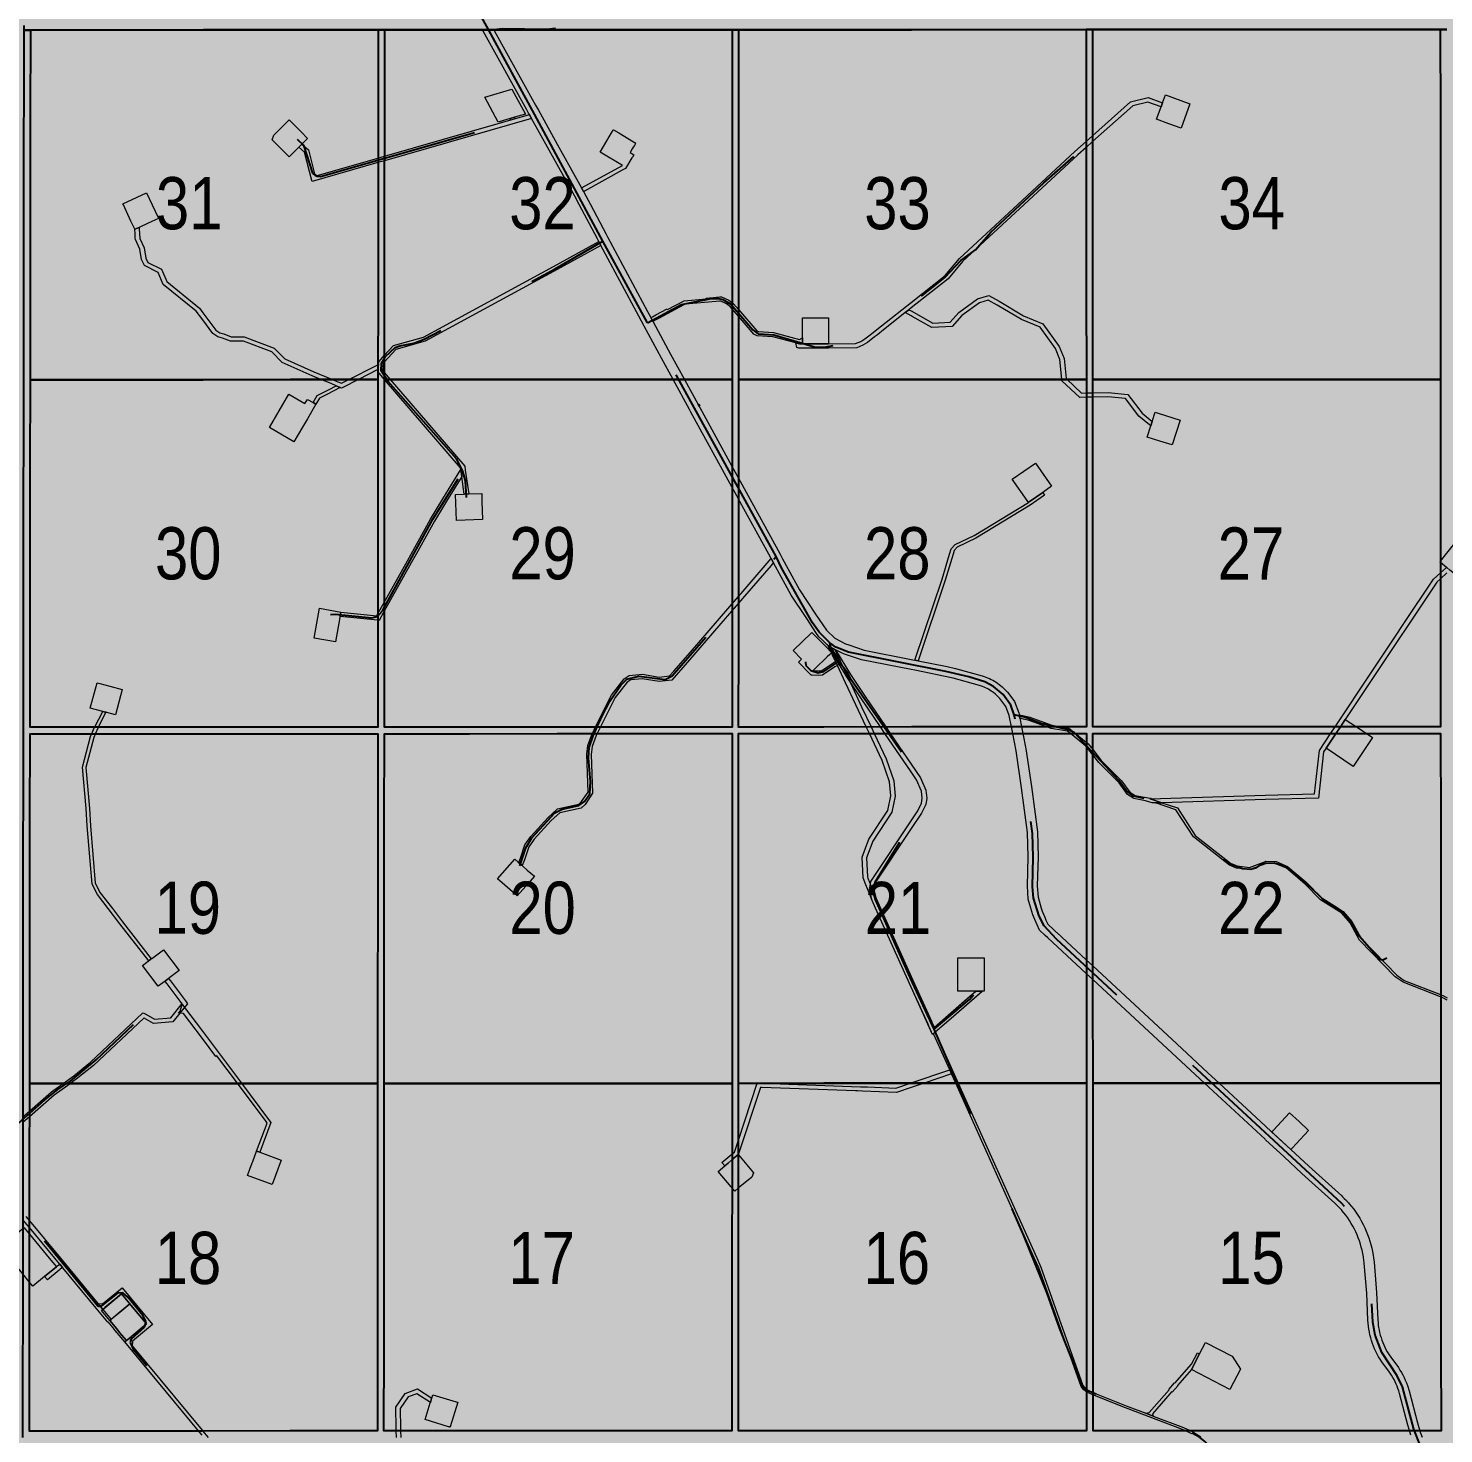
# Model space of a CAD drawing. Extents: x 351064 to 358960, y 6048061 to 6054858.
# Drawn here: x 352761.3 to 352978.3, y 6050541 to 6050756.5 of the extents above; entities that cross this region are included whole.
import ezdxf
from ezdxf.enums import TextEntityAlignment as Align

# ---------------------------------------------------------------- set-up
doc = ezdxf.new("R2010")
doc.units = 0
doc.header["$LTSCALE"] = 5
doc.linetypes.add('DASHED2', pattern=[9.525, 6.35, -3.175])
doc.layers.add('AS-ROUTEMAP', color=35, linetype='Continuous', lineweight=0)
doc.layers.add('RoadSeg', color=57, linetype='DASHED2')
doc.layers.add('Townships', color=57, linetype='Continuous')
doc.layers.add('ROUTE-MAP-BACKGROUND-H', color=7, linetype='Continuous', true_color=0xf0ebff)
doc.layers.add('Sections', color=7, linetype='Continuous', true_color=0xa75418)
doc.styles.add('120', font='ARIALN.TTF', dxfattribs={"height": 13})

msp = doc.modelspace()

# ---------------------------------------------------------------- hatches: boundary and pattern name
at = {"layer": 'ROUTE-MAP-BACKGROUND-H'}
h = msp.add_hatch(color=256, dxfattribs=at)
h.dxf.hatch_style = 1
h.paths.add_polyline_path([(352109.337, 6051083.716), (353736.796, 6051083.637), (353740.383, 6050432.833), (352105.91, 6050432.833)])

# ---------------------------------------------------------------- linework, layer by layer
at = {"layer": 'AS-ROUTEMAP', "flags": 128}
for points in [[(352973.217, 6050540.786), (352972.996, 6050541.511), (352972.751, 6050542.32), (352971.465, 6050547.224), (352971.362, 6050547.588), (352971.245, 6050547.947), (352971.115, 6050548.302), (352970.972, 6050548.651), (352970.815, 6050548.995), (352970.645, 6050549.333), (352970.462, 6050549.664), (352970.267, 6050549.987), (352969.841, 6050550.611), (352969.029, 6050551.708), (352968.766, 6050552.076), (352968.518, 6050552.453), (352968.284, 6050552.839), (352968.064, 6050553.234), (352967.859, 6050553.636), (352967.669, 6050554.046), (352967.495, 6050554.463), (352967.336, 6050554.886), (352967.192, 6050555.314), (352967.065, 6050555.748), (352966.954, 6050556.185), (352966.859, 6050556.627), (352966.78, 6050557.072), (352966.718, 6050557.519), (352966.644, 6050558.42), (352966.457, 6050562.577), (352966.058, 6050567.185), (352966.006, 6050567.68), (352965.964, 6050567.984), (352965.938, 6050568.172), (352965.852, 6050568.663), (352965.749, 6050569.149), (352965.628, 6050569.632), (352965.492, 6050570.111), (352965.338, 6050570.584), (352965.168, 6050571.052), (352964.982, 6050571.513), (352964.78, 6050571.968), (352964.562, 6050572.415), (352964.329, 6050572.855), (352964.08, 6050573.286), (352963.817, 6050573.708), (352963.539, 6050574.121), (352963.247, 6050574.523), (352962.94, 6050574.916), (352962.639, 6050575.275), (352962.621, 6050575.297), (352962.348, 6050575.601), (352962.288, 6050575.667), (352961.76, 6050576.195), (352961.585, 6050576.371), (352956.526, 6050580.946), (352953.813, 6050583.469), (352950.957, 6050586.095), (352950.872, 6050586.173), (352941.578, 6050594.792), (352924.456, 6050610.672), (352923.45, 6050611.605), (352917.546, 6050617.081), (352917.172, 6050617.428), (352916.3, 6050618.236), (352915.942, 6050619.056), (352915.742, 6050619.516), (352915.268, 6050620.602), (352914.979, 6050621.598), (352914.572, 6050622.998), (352914.429, 6050625.023), (352914.573, 6050629.472), (352914.463, 6050633.202), (352913.551, 6050640.051), (352912.707, 6050645.751), (352912.192, 6050648.406), (352911.996, 6050649.411), (352911.66, 6050651.142), (352911.117, 6050652.527), (352910.519, 6050653.349), (352910.366, 6050653.547), (352910.205, 6050653.739), (352910.037, 6050653.924), (352909.863, 6050654.103), (352909.682, 6050654.276), (352909.495, 6050654.442), (352909.302, 6050654.601), (352909.103, 6050654.753), (352908.898, 6050654.897), (352908.689, 6050655.033), (352908.474, 6050655.162), (352908.255, 6050655.283), (352908.032, 6050655.395), (352907.804, 6050655.499), (352907.573, 6050655.595), (352907.101, 6050655.76), (352903.08, 6050656.889), (352897.194, 6050658.077), (352896.624, 6050658.19), (352889.009, 6050659.695), (352886.419, 6050660.567), (352885.948, 6050660.725), (352885.84, 6050660.783), (352884.032, 6050661.739), (352883.702, 6050662.05), (352883.093, 6050662.62), (352882.466, 6050663.207), (352882.022, 6050663.872), (352880.708, 6050665.84), (352880.502, 6050666.149), (352878.201, 6050669.597), (352875.813, 6050673.995), (352875.573, 6050674.436), (352875.551, 6050674.477), (352875.503, 6050674.563), (352875.163, 6050675.189), (352874.789, 6050675.871), (352870.975, 6050682.832), (352870.354, 6050683.965), (352870.144, 6050684.349), (352869.138, 6050686.183), (352862.861, 6050697.638), (352862.621, 6050698.077), (352860.109, 6050702.674), (352858.335, 6050705.923), (352855.673, 6050710.845), (352854.851, 6050712.361), (352849.066, 6050723.199), (352848.752, 6050723.787), (352848.517, 6050724.228), (352845.718, 6050729.478), (352845.042, 6050730.745), (352842.342, 6050735.609), (352838.428, 6050742.66), (352838.219, 6050743.036), (352838.096, 6050743.258), (352837.965, 6050743.493), (352837.682, 6050744.004), (352831.025, 6050756.046), (352830.9, 6050756.281), (352830.937, 6050756.281), (352831.06, 6050756.281), (352831.091, 6050756.281), (352832.636, 6050756.282), (352832.766, 6050756.047), (352839.033, 6050744.722), (352839.185, 6050744.447), (352839.467, 6050743.938), (352839.719, 6050743.485), (352842.344, 6050738.752), (352846.069, 6050732.034), (352846.389, 6050731.457), (352847.444, 6050729.479), (352849.855, 6050724.956), (352850.089, 6050724.516), (352856.191, 6050713.085), (352856.7, 6050712.147), (352857.019, 6050711.562), (352857.045, 6050711.511), (352859.739, 6050706.529), (352861.845, 6050702.675), (352863.96, 6050698.807), (352864.086, 6050698.573), (352864.201, 6050698.368), (352869.139, 6050689.352), (352870.144, 6050687.518), (352876.226, 6050676.419), (352876.523, 6050675.872), (352876.911, 6050675.164), (352877.15, 6050674.725), (352879.505, 6050670.388), (352881.975, 6050666.687), (352883.636, 6050664.2), (352884.926, 6050662.993), (352886.552, 6050662.13), (352886.573, 6050662.123), (352887.048, 6050661.963), (352889.402, 6050661.17), (352896.624, 6050659.743), (352897.686, 6050659.533), (352902.122, 6050658.642), (352903.435, 6050658.372), (352907.513, 6050657.227), (352907.791, 6050657.137), (352908.067, 6050657.037), (352908.338, 6050656.928), (352908.606, 6050656.809), (352908.869, 6050656.68), (352909.127, 6050656.542), (352909.381, 6050656.396), (352909.629, 6050656.24), (352909.871, 6050656.076), (352910.108, 6050655.903), (352910.338, 6050655.722), (352910.561, 6050655.533), (352910.778, 6050655.337), (352910.988, 6050655.132), (352911.191, 6050654.921), (352911.386, 6050654.702), (352911.752, 6050654.246), (352912.463, 6050653.268), (352913.129, 6050651.568), (352913.169, 6050651.365), (352913.191, 6050651.248), (352913.243, 6050650.985), (352913.296, 6050650.713), (352913.548, 6050649.412), (352913.743, 6050648.407), (352914.209, 6050646.009), (352915.06, 6050640.264), (352915.984, 6050633.326), (352916.098, 6050629.47), (352915.956, 6050625.027), (352916.08, 6050623.268), (352916.565, 6050621.598), (352916.703, 6050621.122), (352917.084, 6050620.248), (352917.285, 6050619.788), (352917.569, 6050619.136), (352918.492, 6050618.28), (352918.865, 6050617.935), (352918.937, 6050617.867), (352923.45, 6050613.682), (352924.456, 6050612.75), (352937.322, 6050600.817), (352942.111, 6050596.375), (352943.818, 6050594.792), (352950.956, 6050588.172), (352951.855, 6050587.338), (352954.846, 6050584.589), (352957.564, 6050582.061), (352962.624, 6050577.485), (352962.754, 6050577.359), (352963.02, 6050577.102), (352963.343, 6050576.767), (352963.403, 6050576.706), (352963.638, 6050576.444), (352963.771, 6050576.296), (352964.125, 6050575.874), (352964.464, 6050575.44), (352964.787, 6050574.994), (352965.095, 6050574.537), (352965.387, 6050574.07), (352965.662, 6050573.593), (352965.92, 6050573.106), (352966.161, 6050572.611), (352966.385, 6050572.108), (352966.591, 6050571.597), (352966.779, 6050571.079), (352966.949, 6050570.555), (352967.1, 6050570.026), (352967.233, 6050569.491), (352967.347, 6050568.952), (352967.443, 6050568.41), (352967.494, 6050567.985), (352967.576, 6050567.316), (352967.978, 6050562.677), (352968.166, 6050558.488), (352968.191, 6050558.094), (352968.231, 6050557.7), (352968.285, 6050557.309), (352968.354, 6050556.919), (352968.437, 6050556.533), (352968.534, 6050556.15), (352968.646, 6050555.771), (352968.771, 6050555.396), (352968.91, 6050555.026), (352969.063, 6050554.661), (352969.229, 6050554.302), (352969.409, 6050553.95), (352969.601, 6050553.605), (352969.806, 6050553.267), (352970.253, 6050552.615), (352971.065, 6050551.518), (352971.318, 6050551.163), (352971.557, 6050550.798), (352971.782, 6050550.425), (352971.993, 6050550.043), (352972.189, 6050549.654), (352972.37, 6050549.257), (352972.535, 6050548.854), (352972.685, 6050548.445), (352972.939, 6050547.61), (352974.224, 6050542.706), (352974.427, 6050541.991), (352974.583, 6050541.512), (352974.656, 6050541.285), (352974.96, 6050540.506)], [(352978.75, 6050673.012), (352977.745, 6050672.11), (352977.182, 6050671.605), (352972.688, 6050664.858), (352971.314, 6050662.795), (352967.117, 6050656.493), (352963.174, 6050650.552), (352962.419, 6050649.418), (352961.751, 6050648.412), (352960.221, 6050646.113), (352959.844, 6050645.552), (352959.043, 6050638.494), (352950.94, 6050638.247), (352950.94, 6050638.247), (352935.063, 6050637.762), (352933.243, 6050638.375), (352933.193, 6050638.39), (352950.939, 6050638.924), (352958.446, 6050639.149), (352959.2, 6050645.787), (352960.945, 6050648.412), (352961.614, 6050649.418), (352962.229, 6050650.344), (352966.564, 6050656.865), (352970.759, 6050663.164), (352972.133, 6050665.227), (352976.674, 6050672.045), (352977.745, 6050673.006), (352978.692, 6050673.855)], [(352978.783, 6050607.477), (352978.107, 6050607.864), (352977.777, 6050607.993), (352972.034, 6050610.243), (352970.834, 6050611.099), (352965.354, 6050616.7), (352963.9, 6050619.349), (352962.642, 6050620.839), (352961.43, 6050621.603), (352959.38, 6050622.897), (352956.956, 6050625.332), (352954.138, 6050627.715), (352952.499, 6050628.424), (352951.038, 6050628.46), (352950.943, 6050628.424), (352948.533, 6050627.51), (352946.506, 6050627.75), (352945.425, 6050628.22), (352939.908, 6050632.542), (352937.213, 6050636.685), (352934.076, 6050637.743), (352934.569, 6050637.752), (352935.063, 6050637.762), (352937.429, 6050636.964), (352940.159, 6050632.768), (352945.596, 6050628.508), (352946.593, 6050628.075), (352946.593, 6050628.075), (352948.491, 6050627.85), (352950.943, 6050628.78), (352950.98, 6050628.794), (352952.572, 6050628.756), (352954.316, 6050628.001), (352957.182, 6050625.578), (352959.59, 6050623.158), (352962.055, 6050621.603), (352962.863, 6050621.093), (352964.176, 6050619.538), (352965.544, 6050617.046), (352965.741, 6050616.781), (352971.052, 6050611.353), (352972.194, 6050610.538), (352977.777, 6050608.351), (352978.252, 6050608.165), (352978.783, 6050607.861)], [(352760.443, 6050589.615), (352761.449, 6050590.501), (352764.811, 6050593.464), (352766.595, 6050594.747), (352768.227, 6050595.922), (352770.829, 6050597.997), (352778.796, 6050605.487), (352778.883, 6050605.569), (352779.278, 6050605.348), (352780.612, 6050604.603), (352783.103, 6050604.797), (352784.709, 6050606.803), (352784.843, 6050606.97), (352784.827, 6050606.991), (352784.548, 6050607.361), (352782.568, 6050609.984), (352782.265, 6050610.385), (352782.24, 6050610.418), (352782.319, 6050610.478), (352782.548, 6050610.65), (352782.558, 6050610.659), (352782.711, 6050610.774), (352782.772, 6050610.82), (352783.057, 6050610.443), (352785.359, 6050607.393), (352785.687, 6050606.958), (352785.38, 6050606.575), (352785.23, 6050606.387), (352785.122, 6050606.252), (352784.927, 6050606.008), (352784.524, 6050605.506), (352784.524, 6050605.506), (352783.443, 6050604.155), (352780.462, 6050603.923), (352779.04, 6050604.718), (352778.984, 6050604.749), (352771.266, 6050597.493), (352768.63, 6050595.39), (352768.049, 6050594.973), (352767.736, 6050594.747), (352767.309, 6050594.44), (352765.227, 6050592.942), (352761.448, 6050589.612), (352760.442, 6050588.726)], [(352939.624, 6050541.029), (352938.584, 6050541.507), (352938.239, 6050541.666), (352929.459, 6050544.979), (352924.466, 6050547.012), (352923.899, 6050547.243), (352923.46, 6050547.487), (352923.348, 6050547.55), (352923.013, 6050547.822), (352922.656, 6050548.278), (352916.185, 6050566.45), (352915.498, 6050567.978), (352903.446, 6050594.784), (352902.807, 6050596.206), (352902.532, 6050596.817), (352900.1, 6050602.226), (352900.041, 6050602.358), (352900.304, 6050602.586), (352900.375, 6050602.427), (352903.811, 6050594.784), (352915.863, 6050567.978), (352916.495, 6050566.573), (352922.952, 6050548.441), (352923.252, 6050548.057), (352923.46, 6050547.888), (352923.535, 6050547.827), (352924.043, 6050547.543), (352924.466, 6050547.372), (352929.58, 6050545.289), (352932.576, 6050544.159), (352933.696, 6050543.736), (352938.368, 6050541.974), (352939.38, 6050541.507), (352939.779, 6050541.324), (352941.032, 6050540.575)], [(352760.891, 6050574.336), (352761.434, 6050573.681), (352766.194, 6050567.94), (352771.951, 6050560.998), (352772.174, 6050560.728), (352772.695, 6050560.099), (352773.97, 6050558.559), (352773.765, 6050558.389), (352773.765, 6050558.389), (352774.841, 6050557.092), (352774.954, 6050556.956), (352775.161, 6050556.708), (352775.274, 6050556.571), (352776.316, 6050555.308), (352776.059, 6050555.095), (352774.915, 6050556.478), (352774.596, 6050556.863), (352774.276, 6050557.25), (352773.509, 6050558.176), (352773.458, 6050558.133), (352771.661, 6050560.303), (352765.328, 6050567.94), (352761.433, 6050572.638), (352760.429, 6050573.849)], [(352787.912, 6050540.796), (352787.349, 6050541.474), (352776.059, 6050555.095), (352776.316, 6050555.308), (352776.461, 6050555.429), (352776.795, 6050555.706), (352779.397, 6050557.866), (352778.12, 6050559.405), (352777.013, 6050560.738), (352776.842, 6050560.943), (352775.565, 6050562.482), (352773.028, 6050560.375), (352772.695, 6050560.099), (352772.174, 6050560.728), (352771.951, 6050560.998), (352772.655, 6050560.932), (352775.652, 6050563.42), (352775.652, 6050563.42), (352780.336, 6050557.779), (352777.253, 6050555.22), (352777.246, 6050555.139), (352777.188, 6050554.516), (352787.912, 6050541.578), (352787.999, 6050541.474), (352788.832, 6050540.469)], [(352817.712, 6050540.475), (352817.668, 6050541.48), (352817.653, 6050541.832), (352817.635, 6050545.113), (352819.069, 6050547.223), (352820.941, 6050547.916), (352820.941, 6050547.916), (352823.114, 6050546.477), (352823.094, 6050546.411), (352822.911, 6050545.811), (352820.855, 6050547.173), (352819.501, 6050546.672), (352818.303, 6050544.909), (352818.32, 6050541.834), (352818.335, 6050541.48), (352818.38, 6050540.475)]]:
    msp.add_lwpolyline(points, dxfattribs=at)
for points in [[(352837.47, 6050743.348), (352835.793, 6050742.852), (352835.155, 6050742.661), (352834.101, 6050742.347), (352833.32, 6050742.115), (352831.239, 6050745.924), (352835.392, 6050747.151), (352837.47, 6050743.348)], [(352932.941, 6050745.886), (352935.154, 6050745.086), (352934.926, 6050744.46), (352932.905, 6050745.19), (352930.584, 6050744.622), (352924.439, 6050739.126), (352923.433, 6050738.226), (352922.18, 6050737.105), (352913.956, 6050729.506), (352904.49, 6050720.76), (352902.276, 6050718.099), (352896.626, 6050713.629), (352896.284, 6050713.358), (352895.72, 6050712.912), (352892.061, 6050710.018), (352891.435, 6050709.523), (352890.997, 6050709.176), (352889.908, 6050708.338), (352889.202, 6050707.903), (352888.275, 6050707.53), (352883.958, 6050707.457), (352879.381, 6050707.459), (352879.109, 6050707.54), (352878.937, 6050708.269), (352879.478, 6050708.125), (352879.668, 6050708.125), (352879.959, 6050708.125), (352883.958, 6050708.123), (352888.103, 6050708.18), (352888.901, 6050708.5), (352889.528, 6050708.887), (352890.354, 6050709.523), (352890.608, 6050709.718), (352892.061, 6050710.868), (352896.626, 6050714.479), (352901.808, 6050718.578), (352904.005, 6050721.22), (352912.973, 6050729.506), (352921.731, 6050737.599), (352923.433, 6050739.121), (352924.439, 6050740.02), (352930.264, 6050745.23), (352932.941, 6050745.886)], [(352934.926, 6050744.46), (352935.154, 6050745.086), (352935.597, 6050746.302), (352939.355, 6050744.935), (352937.988, 6050741.177), (352936.109, 6050741.861), (352934.229, 6050742.544), (352934.926, 6050744.46)], [(352802.055, 6050737.59), (352801.258, 6050736.794), (352798.667, 6050739.388), (352798.904, 6050740.095), (352799.847, 6050741.037), (352801.263, 6050742.45), (352803.088, 6050740.621), (352804.088, 6050739.62), (352803.351, 6050738.884), (352803.245, 6050738.778), (352803.22, 6050738.752), (352803.054, 6050738.587), (352803.001, 6050738.535), (352802.977, 6050738.51), (352802.772, 6050738.305), (352802.747, 6050738.28), (352802.698, 6050738.232), (352802.647, 6050738.181), (352802.055, 6050737.59)], [(352814.863, 6050735.914), (352804.768, 6050733.024), (352804.737, 6050733.145), (352803.63, 6050737.517), (352802.747, 6050738.28), (352802.772, 6050738.305), (352802.977, 6050738.51), (352803.001, 6050738.535), (352803.054, 6050738.587), (352803.22, 6050738.752), (352804.225, 6050737.884), (352805.216, 6050733.971), (352805.245, 6050733.854), (352805.388, 6050733.894), (352814.863, 6050736.607), (352815.869, 6050736.895), (352838.096, 6050743.258), (352838.219, 6050743.036), (352838.428, 6050742.66), (352815.869, 6050736.202), (352814.863, 6050735.914)], [(352835.862, 6050742.619), (352835.221, 6050742.435), (352835.155, 6050742.661), (352835.793, 6050742.852), (352835.862, 6050742.619)], [(352846.492, 6050731.507), (352846.392, 6050731.452), (352846.069, 6050732.034), (352852.346, 6050735.464), (352848.916, 6050737.519), (352849.944, 6050739.235), (352850.673, 6050740.452), (352850.93, 6050740.881), (352850.971, 6050740.95), (352851.784, 6050740.463), (352853.376, 6050739.509), (352853.82, 6050739.243), (352854.402, 6050738.894), (352854.361, 6050738.824), (352854.185, 6050738.531), (352854.021, 6050738.259), (352853.869, 6050738.006), (352853.608, 6050737.57), (352853.545, 6050737.465), (352853.783, 6050737.322), (352854.116, 6050737.119), (352853.875, 6050736.719), (352853.815, 6050736.623), (352852.816, 6050735.02), (352852.304, 6050734.737), (352846.561, 6050731.546), (352846.492, 6050731.507)], [(352778.251, 6050725.982), (352777.601, 6050725.679), (352777.01, 6050726.941), (352775.845, 6050729.454), (352775.773, 6050729.609), (352779.402, 6050731.292), (352780.253, 6050729.456), (352781.158, 6050727.505), (352781.225, 6050727.361), (352780.762, 6050727.146), (352780.112, 6050726.845), (352779.656, 6050726.634), (352778.251, 6050725.982)], [(352808.469, 6050702.419), (352809.283, 6050702.086), (352810.408, 6050702.659), (352814.626, 6050704.806), (352814.845, 6050704.917), (352814.974, 6050704.983), (352814.845, 6050704.168), (352811.878, 6050702.659), (352809.387, 6050701.391), (352809.303, 6050701.348), (352809.1, 6050701.432), (352808.491, 6050701.683), (352807.679, 6050702.017), (352806.126, 6050702.657), (352804.778, 6050703.212), (352800.207, 6050705.273), (352798.606, 6050706.887), (352794.239, 6050708.528), (352792.267, 6050708.553), (352791.028, 6050709.004), (352790.328, 6050709.187), (352789.571, 6050709.728), (352788.037, 6050711.783), (352787.027, 6050713.135), (352781.94, 6050717.244), (352781.174, 6050719.083), (352779.085, 6050720.111), (352778.631, 6050721.052), (352778.377, 6050722.651), (352777.691, 6050724.113), (352777.679, 6050724.333), (352777.64, 6050725.009), (352777.601, 6050725.679), (352778.251, 6050725.982), (352778.267, 6050725.719), (352778.305, 6050725.047), (352778.35, 6050724.28), (352779.02, 6050722.848), (352779.274, 6050721.254), (352779.585, 6050720.608), (352781.693, 6050719.57), (352782.49, 6050717.657), (352787.511, 6050713.601), (352788.038, 6050712.896), (352790.043, 6050710.21), (352790.615, 6050709.801), (352791.227, 6050709.641), (352792.389, 6050709.218), (352794.364, 6050709.193), (352798.977, 6050707.46), (352800.593, 6050705.83), (352805.05, 6050703.821), (352807.887, 6050702.658), (352808.469, 6050702.419)], [(352828.782, 6050685.119), (352828.113, 6050685.095), (352827.726, 6050687.807), (352827.578, 6050688.842), (352827.543, 6050689.09), (352815.872, 6050702.661), (352815.849, 6050702.687), (352814.844, 6050703.856), (352814.845, 6050704.168), (352814.974, 6050704.983), (352815.042, 6050705.408), (352815.851, 6050706.31), (352817.237, 6050707.855), (352821.862, 6050709.157), (352842.336, 6050720.296), (352848.752, 6050723.787), (352849.065, 6050723.199), (352842.335, 6050719.537), (352822.115, 6050708.536), (352817.605, 6050707.265), (352815.851, 6050705.311), (352815.669, 6050705.108), (352815.552, 6050704.057), (352815.85, 6050703.71), (352816.752, 6050702.661), (352828.176, 6050689.376), (352828.263, 6050688.766), (352828.782, 6050685.119)], [(352868.651, 6050714.835), (352869.145, 6050714.46), (352869.385, 6050714.278), (352870.15, 6050713.388), (352872.942, 6050710.138), (352873.191, 6050709.991), (352875.494, 6050709.876), (352879.482, 6050708.782), (352879.959, 6050709.037), (352879.959, 6050708.792), (352879.959, 6050708.712), (352879.959, 6050708.646), (352879.959, 6050708.458), (352879.959, 6050708.281), (352879.668, 6050708.125), (352879.478, 6050708.125), (352878.937, 6050708.269), (352875.388, 6050709.214), (352872.995, 6050709.334), (352872.508, 6050709.619), (352870.15, 6050712.365), (352869.145, 6050713.535), (352868.926, 6050713.79), (352868.305, 6050714.261), (352867.439, 6050714.664), (352867.22, 6050714.645), (352866.714, 6050714.603), (352861.981, 6050714.206), (352861.774, 6050714.095), (352860.428, 6050713.378), (352857.995, 6050712.082), (352857.467, 6050711.8), (352857.021, 6050711.563), (352856.7, 6050712.147), (352856.953, 6050712.282), (352857.481, 6050712.563), (352859.207, 6050713.483), (352859.269, 6050713.365), (352861.827, 6050714.728), (352865.204, 6050715.011), (352865.193, 6050715.144), (352866.776, 6050715.277), (352867.281, 6050715.319), (352867.415, 6050715.331), (352867.559, 6050715.343), (352868.651, 6050714.835)], [(352908.516, 6050715.511), (352910.122, 6050714.647), (352913.855, 6050712.43), (352916.815, 6050711.199), (352919.315, 6050707.716), (352920.085, 6050705.861), (352920.365, 6050702.786), (352920.458, 6050702.7), (352922.754, 6050700.572), (352923.438, 6050700.588), (352924.443, 6050700.611), (352926.818, 6050700.667), (352929.816, 6050700.371), (352932.028, 6050697.515), (352933.581, 6050696.216), (352933.362, 6050695.53), (352933.154, 6050695.704), (352931.544, 6050697.05), (352929.465, 6050699.736), (352926.793, 6050699.999), (352924.443, 6050699.945), (352923.438, 6050699.921), (352922.5, 6050699.899), (352919.724, 6050702.471), (352919.704, 6050702.699), (352919.43, 6050705.699), (352918.729, 6050707.389), (352916.384, 6050710.656), (352913.554, 6050711.834), (352909.794, 6050714.067), (352908.441, 6050714.794), (352907.081, 6050714.398), (352904.394, 6050712.444), (352902.883, 6050710.8), (352899.767, 6050710.61), (352896.766, 6050712.317), (352896.626, 6050712.396), (352895.72, 6050712.912), (352896.284, 6050713.358), (352896.626, 6050713.164), (352899.925, 6050711.288), (352902.574, 6050711.449), (352903.948, 6050712.944), (352906.783, 6050715.005), (352908.516, 6050715.511)], [(352883.958, 6050708.392), (352883.958, 6050708.123), (352879.959, 6050708.125), (352879.959, 6050708.281), (352879.959, 6050708.458), (352879.959, 6050708.646), (352879.959, 6050708.712), (352879.959, 6050708.792), (352879.959, 6050709.037), (352879.959, 6050709.213), (352879.959, 6050709.933), (352879.96, 6050710.433), (352879.96, 6050712.124), (352880.96, 6050712.124), (352881.96, 6050712.123), (352883.959, 6050712.123), (352883.958, 6050708.392)], [(352805.919, 6050699.813), (352805.358, 6050698.855), (352804.926, 6050699.107), (352805.561, 6050700.192), (352806.387, 6050700.612), (352807.487, 6050701.172), (352808.378, 6050701.625), (352808.491, 6050701.683), (352809.1, 6050701.432), (352807.019, 6050700.373), (352805.919, 6050699.813)], [(352804.926, 6050699.107), (352805.358, 6050698.855), (352804.053, 6050696.626), (352803.295, 6050695.332), (352801.99, 6050693.104), (352798.251, 6050695.293), (352801.232, 6050700.383), (352803.676, 6050698.951), (352804.064, 6050699.613), (352804.926, 6050699.107)], [(352864.236, 6050698.655), (352864.086, 6050698.573), (352863.96, 6050698.808), (352863.985, 6050698.821), (352864.086, 6050698.876), (352864.106, 6050698.887), (352864.236, 6050698.655)], [(352933.362, 6050695.53), (352933.581, 6050696.216), (352934.039, 6050697.644), (352934.499, 6050697.496), (352937.847, 6050696.425), (352936.628, 6050692.616), (352934.724, 6050693.225), (352932.82, 6050693.835), (352933.362, 6050695.53)], [(352815.829, 6050667.121), (352815.044, 6050665.719), (352814.823, 6050665.742), (352809.104, 6050666.345), (352809.064, 6050666.349), (352809.18, 6050667.007), (352814.677, 6050666.428), (352814.823, 6050666.689), (352815.83, 6050668.488), (352819.395, 6050674.858), (352819.948, 6050675.854), (352822.942, 6050681.251), (352824.839, 6050684.382), (352827.578, 6050688.842), (352827.726, 6050687.807), (352825.4, 6050684.021), (352823.525, 6050680.928), (352820.71, 6050675.854), (352819.977, 6050674.534), (352815.829, 6050667.121)], [(352914.714, 6050683.889), (352914.61, 6050683.817), (352914.418, 6050684.09), (352912.117, 6050687.359), (352915.659, 6050689.852), (352918.153, 6050686.31), (352916.79, 6050685.351), (352914.714, 6050683.889)], [(352830.922, 6050681.195), (352826.925, 6050681.05), (352826.781, 6050685.047), (352828.112, 6050685.095), (352828.782, 6050685.119), (352830.777, 6050685.191), (352830.8, 6050684.57), (352830.8, 6050684.549), (352830.822, 6050683.955), (352830.823, 6050683.934), (352830.922, 6050681.195)], [(352897.73, 6050659.664), (352897.686, 6050659.533), (352897.191, 6050659.631), (352897.236, 6050659.763), (352901.378, 6050672.026), (352902.517, 6050675.882), (352902.75, 6050676.671), (352903.383, 6050677.338), (352906.295, 6050678.749), (352914.61, 6050683.817), (352914.714, 6050683.89), (352916.79, 6050685.351), (352917.078, 6050684.942), (352914.884, 6050683.398), (352906.534, 6050678.31), (352903.683, 6050676.928), (352903.195, 6050676.414), (352903.038, 6050675.883), (352901.855, 6050671.875), (352897.73, 6050659.664)], [(352982.238, 6050674.01), (352980.783, 6050672.186), (352979.22, 6050673.433), (352978.75, 6050673.809), (352978.692, 6050673.855), (352977.744, 6050674.611), (352977.657, 6050674.681), (352977.744, 6050674.789), (352978.749, 6050676.049), (352980.36, 6050678.067), (352983.084, 6050675.893), (352983.485, 6050675.573), (352982.238, 6050674.01)], [(352860.575, 6050657.334), (352859.921, 6050656.584), (352857.978, 6050656.37), (352855.401, 6050656.783), (352853.629, 6050656.618), (352853.087, 6050656.275), (352851.248, 6050653.887), (352849.084, 6050649.62), (352848.972, 6050649.39), (352848.481, 6050648.384), (352848.325, 6050648.064), (352847.691, 6050646.399), (352847.551, 6050645.178), (352847.752, 6050639.221), (352846.62, 6050637.517), (352846.004, 6050636.913), (352842.734, 6050636.213), (352842.302, 6050635.823), (352841.445, 6050635.051), (352838.839, 6050632.168), (352838.007, 6050631.009), (352837.365, 6050629.009), (352836.973, 6050628.143), (352836.926, 6050628.184), (352836.711, 6050628.371), (352836.693, 6050628.387), (352836.449, 6050628.6), (352836.742, 6050629.249), (352837.404, 6050631.312), (352838.32, 6050632.587), (352840.973, 6050635.523), (352842.302, 6050636.721), (352842.42, 6050636.827), (352845.675, 6050637.524), (352846.104, 6050637.944), (352847.078, 6050639.412), (352846.884, 6050645.205), (352847.038, 6050646.558), (352847.713, 6050648.329), (352847.74, 6050648.384), (352848.23, 6050649.39), (352848.487, 6050649.916), (352850.682, 6050654.244), (352852.631, 6050656.775), (352853.408, 6050657.267), (352855.423, 6050657.455), (352857.995, 6050657.042), (352859.59, 6050657.218), (352860.234, 6050657.957), (352860.584, 6050658.358), (352862.778, 6050660.876), (352866.946, 6050665.667), (352869.135, 6050668.208), (352870.14, 6050669.375), (352870.548, 6050669.849), (352875.163, 6050675.189), (352875.503, 6050674.563), (352875.48, 6050674.54), (352875.329, 6050674.363), (352875.266, 6050674.29), (352875.155, 6050674.16), (352871.053, 6050669.413), (352870.14, 6050668.354), (352869.134, 6050667.186), (352867.45, 6050665.231), (352864.876, 6050662.273), (352864.548, 6050661.896), (352863.281, 6050660.439), (352860.925, 6050657.736), (352860.575, 6050657.334)], [(352809.027, 6050666.146), (352808.367, 6050662.412), (352805.085, 6050662.993), (352805.898, 6050667.588), (352807.539, 6050667.297), (352809.18, 6050667.007), (352809.064, 6050666.349), (352809.057, 6050666.31), (352809.034, 6050666.185), (352809.027, 6050666.146)], [(352881.895, 6050657.984), (352882.411, 6050657.967), (352882.832, 6050657.975), (352883.073, 6050658.137), (352884.567, 6050659.138), (352884.986, 6050659.42), (352885.019, 6050659.442), (352885.231, 6050659.584), (352885.577, 6050659.011), (352885.356, 6050658.864), (352885.306, 6050658.83), (352884.938, 6050658.583), (352883.04, 6050657.313), (352882.407, 6050657.3), (352881.438, 6050657.332), (352881.266, 6050657.338), (352881.014, 6050657.598), (352879.34, 6050659.326), (352879.818, 6050659.79), (352878.543, 6050661.107), (352881.364, 6050663.841), (352881.415, 6050663.89), (352882.86, 6050662.398), (352883.36, 6050661.883), (352883.44, 6050661.8), (352883.615, 6050661.619), (352884.353, 6050660.857), (352884.43, 6050660.778), (352884.403, 6050660.752), (352884.251, 6050660.606), (352884.13, 6050660.488), (352883.762, 6050660.132), (352881.847, 6050658.276), (352881.558, 6050657.995), (352881.895, 6050657.984)], [(352900.074, 6050603.498), (352900.149, 6050603.333), (352902.307, 6050605.205), (352905.619, 6050608.097), (352906.544, 6050608.901), (352906.565, 6050608.901), (352906.58, 6050608.901), (352907.046, 6050608.901), (352907.553, 6050608.901), (352907.032, 6050608.446), (352902.744, 6050604.702), (352900.304, 6050602.586), (352900.041, 6050602.358), (352899.91, 6050602.244), (352899.748, 6050602.603), (352899.689, 6050602.733), (352899.547, 6050603.046), (352899.332, 6050603.521), (352899.203, 6050603.806), (352896.622, 6050609.516), (352891.163, 6050621.589), (352890.615, 6050622.803), (352890.167, 6050623.94), (352889.67, 6050625.198), (352889.247, 6050626.271), (352889.113, 6050629.432), (352890.135, 6050632.16), (352893.052, 6050636.58), (352893.513, 6050638.824), (352893.299, 6050640.984), (352892.165, 6050644.223), (352890.205, 6050648.397), (352889.732, 6050649.403), (352886.566, 6050656.145), (352885.306, 6050658.83), (352885.13, 6050659.203), (352885.019, 6050659.442), (352885.008, 6050659.462), (352884.95, 6050659.587), (352884.734, 6050660.046), (352884.403, 6050660.752), (352884.353, 6050660.857), (352883.919, 6050661.783), (352884.053, 6050661.712), (352884.9, 6050661.262), (352885.295, 6050660.42), (352885.511, 6050659.961), (352886.194, 6050658.506), (352887.619, 6050655.472), (352889.023, 6050652.481), (352890.469, 6050649.403), (352890.941, 6050648.398), (352892.783, 6050644.476), (352893.955, 6050641.129), (352894.186, 6050638.789), (352893.679, 6050636.32), (352890.733, 6050631.856), (352889.785, 6050629.325), (352889.908, 6050626.411), (352889.982, 6050626.225), (352890.236, 6050625.58), (352890.598, 6050624.662), (352891.229, 6050623.063), (352891.895, 6050621.59), (352896.622, 6050611.134), (352899.728, 6050604.263), (352899.857, 6050603.978), (352900.074, 6050603.498)], [(352896.622, 6050611.134), (352900.149, 6050603.333), (352902.307, 6050605.205), (352906.54, 6050608.901), (352907.553, 6050608.901), (352902.744, 6050604.702), (352899.91, 6050602.244), (352896.622, 6050609.516), (352891.163, 6050621.589), (352890.615, 6050622.803), (352890.222, 6050624.416), (352890.421, 6050625.681), (352896.623, 6050635.009), (352897.63, 6050636.524), (352898.201, 6050637.687), (352898.327, 6050638.47), (352898.191, 6050639.544), (352897.459, 6050641.261), (352896.623, 6050642.491), (352892.606, 6050648.398), (352891.922, 6050649.404), (352889.018, 6050653.673), (352886.755, 6050657.065), (352885.577, 6050659.011), (352885.231, 6050659.584), (352883.981, 6050661.651), (352884.011, 6050661.762), (352884.033, 6050661.742), (352885.022, 6050661.217), (352887.318, 6050657.422), (352889.571, 6050654.046), (352892.728, 6050649.404), (352893.411, 6050648.399), (352896.623, 6050643.677), (352898.047, 6050641.582), (352898.841, 6050639.719), (352899, 6050638.459), (352898.843, 6050637.483), (352898.209, 6050636.192), (352896.623, 6050633.805), (352891.057, 6050625.433), (352890.901, 6050624.444), (352891.248, 6050623.021), (352891.895, 6050621.59), (352896.622, 6050611.134)], [(352775.678, 6050655.111), (352774.64, 6050651.249), (352773.31, 6050651.607), (352773.205, 6050651.635), (352773.175, 6050651.643), (352772.911, 6050651.712), (352772.709, 6050651.768), (352772.681, 6050651.776), (352770.777, 6050652.288), (352771.816, 6050656.15), (352772.215, 6050656.042), (352773.747, 6050655.63), (352775.678, 6050655.111)], [(352779.831, 6050613.611), (352779.733, 6050613.536), (352775.312, 6050619.219), (352773.528, 6050621.556), (352771.886, 6050623.706), (352771.055, 6050625.289), (352770.287, 6050634.212), (352770.16, 6050636.871), (352769.56, 6050643.219), (352770.824, 6050647.911), (352771.015, 6050648.362), (352771.441, 6050649.367), (352771.452, 6050649.394), (352772.681, 6050651.776), (352772.709, 6050651.768), (352772.911, 6050651.712), (352773.175, 6050651.643), (352772.001, 6050649.367), (352771.905, 6050649.182), (352771.558, 6050648.362), (352771.298, 6050647.747), (352770.066, 6050643.176), (352770.659, 6050636.907), (352770.786, 6050634.245), (352771.544, 6050625.432), (352772.309, 6050623.976), (352774.157, 6050621.556), (352775.708, 6050619.524), (352780.132, 6050613.837), (352780.02, 6050613.753), (352779.831, 6050613.611)], [(352934.076, 6050637.743), (352933.583, 6050637.733), (352932.539, 6050638.085), (352930.755, 6050638.424), (352929.784, 6050639.038), (352928.488, 6050640.811), (352925.369, 6050643.916), (352924.451, 6050645.094), (352923.445, 6050646.386), (352923.41, 6050646.431), (352920.99, 6050648.41), (352920.594, 6050648.734), (352918.058, 6050649.174), (352917.399, 6050649.414), (352914.69, 6050650.4), (352913.828, 6050650.593), (352913.295, 6050650.713), (352913.243, 6050650.985), (352913.191, 6050651.248), (352913.724, 6050651.129), (352914.828, 6050650.881), (352918.185, 6050649.659), (352919.593, 6050649.415), (352920.809, 6050649.204), (352921.779, 6050648.41), (352923.445, 6050647.048), (352923.77, 6050646.783), (352924.451, 6050645.908), (352925.744, 6050644.248), (352928.869, 6050641.137), (352930.131, 6050639.41), (352930.942, 6050638.898), (352933.264, 6050638.456), (352933.433, 6050638.398), (352933.193, 6050638.391), (352933.243, 6050638.375), (352935.063, 6050637.762), (352934.569, 6050637.752), (352934.076, 6050637.743)], [(352967.335, 6050647.783), (352964.382, 6050643.345), (352960.221, 6050646.113), (352961.751, 6050648.412), (352962.419, 6050649.418), (352963.174, 6050650.552), (352964.878, 6050649.418), (352966.389, 6050648.413), (352967.335, 6050647.783)], [(352837.544, 6050624.991), (352836.229, 6050623.484), (352833.216, 6050626.113), (352835.845, 6050629.127), (352836.379, 6050628.661), (352836.693, 6050628.387), (352836.711, 6050628.371), (352836.926, 6050628.184), (352837.104, 6050628.028), (352837.76, 6050627.456), (352838.859, 6050626.498), (352837.544, 6050624.991)], [(352782.24, 6050610.418), (352781.205, 6050609.636), (352778.794, 6050612.827), (352779.632, 6050613.46), (352779.733, 6050613.536), (352779.831, 6050613.611), (352780.02, 6050613.753), (352780.132, 6050613.837), (352780.348, 6050614.001), (352781.986, 6050615.238), (352784.396, 6050612.047), (352782.977, 6050610.975), (352782.825, 6050610.86), (352782.772, 6050610.82), (352782.711, 6050610.774), (352782.558, 6050610.659), (352782.548, 6050610.65), (352782.319, 6050610.478), (352782.24, 6050610.418)], [(352906.58, 6050608.901), (352906.565, 6050608.901), (352906.544, 6050608.901), (352905.651, 6050608.901), (352905.628, 6050608.901), (352905.405, 6050608.901), (352905.318, 6050608.901), (352905.295, 6050608.901), (352905.046, 6050608.901), (352904.905, 6050608.901), (352904.794, 6050608.901), (352904.546, 6050608.901), (352904.294, 6050608.901), (352903.754, 6050608.901), (352903.755, 6050613.98), (352906.192, 6050613.98), (352907.818, 6050613.98), (352907.818, 6050612.996), (352907.818, 6050612.727), (352907.818, 6050612.496), (352907.818, 6050612.225), (352907.818, 6050611.726), (352907.818, 6050608.901), (352907.609, 6050608.901), (352907.553, 6050608.901), (352907.046, 6050608.901), (352906.58, 6050608.901)], [(352787.956, 6050602.746), (352793.942, 6050594.754), (352798.094, 6050589.211), (352798.449, 6050588.737), (352796.745, 6050584.198), (352796.275, 6050584.37), (352797.885, 6050588.656), (352797.719, 6050588.877), (352793.318, 6050594.754), (352790.153, 6050598.979), (352790.02, 6050598.879), (352787.956, 6050601.636), (352785.08, 6050605.475), (352784.524, 6050605.506), (352784.308, 6050605.518), (352784.537, 6050605.82), (352784.783, 6050606.705), (352784.839, 6050606.908), (352785.069, 6050606.601), (352785.23, 6050606.387), (352787.956, 6050602.746)], [(352896.621, 6050594.119), (352894.38, 6050593.363), (352889.167, 6050593.551), (352888.413, 6050593.578), (352888.061, 6050593.591), (352873.702, 6050594.11), (352873.507, 6050594.117), (352870.122, 6050583.933), (352870.085, 6050583.821), (352869.117, 6050583.006), (352868.555, 6050582.533), (352868.045, 6050582.103), (352867.615, 6050582.614), (352869.117, 6050583.877), (352869.512, 6050584.209), (352870.123, 6050586.049), (352873.023, 6050594.774), (352873.031, 6050594.801), (352873.726, 6050594.775), (352873.762, 6050594.775), (352888.838, 6050594.231), (352889.19, 6050594.217), (352889.944, 6050594.19), (352894.282, 6050594.034), (352896.499, 6050594.782), (352896.621, 6050594.823), (352902.532, 6050596.817), (352902.807, 6050596.206), (352898.587, 6050594.782), (352896.621, 6050594.119)], [(352955.087, 6050584.855), (352954.845, 6050584.59), (352952.142, 6050587.075), (352951.902, 6050587.299), (352952.159, 6050587.579), (352954.609, 6050590.241), (352956.08, 6050588.887), (352957.552, 6050587.534), (352955.643, 6050585.458), (352955.087, 6050584.855)], [(352800.029, 6050582.991), (352798.649, 6050579.237), (352794.896, 6050580.617), (352795.603, 6050582.541), (352795.643, 6050582.65), (352795.683, 6050582.76), (352796.275, 6050584.37), (352796.745, 6050584.198), (352800.029, 6050582.991)], [(352870.121, 6050578.663), (352869.58, 6050578.209), (352869.335, 6050578.5), (352869.116, 6050578.76), (352868.999, 6050578.899), (352867.025, 6050581.245), (352868.045, 6050582.103), (352868.555, 6050582.533), (352869.117, 6050583.006), (352870.085, 6050583.821), (352870.122, 6050583.776), (352872.446, 6050581.016), (352872.174, 6050580.387), (352870.121, 6050578.663)], [(352763.773, 6050565.123), (352761.98, 6050563.637), (352761.426, 6050564.307), (352760.421, 6050565.52), (352758.415, 6050567.942), (352756.986, 6050569.668), (352760.427, 6050572.519), (352760.578, 6050572.644), (352761.432, 6050571.613), (352764.474, 6050567.94), (352765.571, 6050566.611), (352763.773, 6050565.123)], [(352765.996, 6050566.098), (352764.196, 6050564.607), (352763.773, 6050565.123), (352765.57, 6050566.611), (352765.752, 6050566.761), (352766.08, 6050567.034), (352766.335, 6050566.726), (352766.505, 6050566.521), (352766.177, 6050566.248), (352765.996, 6050566.098)], [(352773.97, 6050558.559), (352773.765, 6050558.389), (352772.488, 6050559.927), (352772.695, 6050560.099), (352775.565, 6050562.482), (352776.842, 6050560.943), (352775.303, 6050559.665), (352773.97, 6050558.559)], [(352776.461, 6050555.429), (352776.316, 6050555.308), (352775.274, 6050556.571), (352775.161, 6050556.708), (352774.954, 6050556.956), (352774.841, 6050557.092), (352773.765, 6050558.389), (352773.97, 6050558.559), (352774.306, 6050558.837), (352775.303, 6050559.665), (352776.842, 6050560.943), (352777.013, 6050560.738), (352778.12, 6050559.405), (352779.397, 6050557.866), (352776.795, 6050555.706), (352776.461, 6050555.429)], [(352945.829, 6050552.901), (352947.09, 6050550.915), (352945.486, 6050547.823), (352939.571, 6050550.893), (352940.798, 6050553.259), (352941.719, 6050555.033), (352945.829, 6050552.901)], [(352940.798, 6050553.259), (352939.571, 6050550.893), (352937.423, 6050548.449), (352937.486, 6050548.394), (352936.606, 6050547.393), (352936.543, 6050547.448), (352936.279, 6050547.148), (352933.604, 6050544.104), (352933.696, 6050543.736), (352932.576, 6050544.159), (352933.111, 6050544.3), (352936.168, 6050547.778), (352936.105, 6050547.833), (352936.985, 6050548.834), (352937.048, 6050548.779), (352939.613, 6050551.698), (352940.503, 6050553.412), (352940.798, 6050553.259)], [(352825.959, 6050542.091), (352825.942, 6050542.031), (352825.925, 6050542.036), (352825.831, 6050542.065), (352825.675, 6050542.113), (352822.116, 6050543.194), (352822.891, 6050545.745), (352822.911, 6050545.811), (352823.094, 6050546.411), (352823.114, 6050546.477), (352823.279, 6050547.02), (352826.882, 6050545.925), (352827.015, 6050545.885), (352827.087, 6050545.863), (352827.106, 6050545.858), (352825.959, 6050542.091)]]:
    msp.add_lwpolyline(points, close=True, dxfattribs=at)
at = {"layer": 'RoadSeg', "flags": 128}
for points in [[(352831.848, 6050756.193), (352817.845, 6050782.04)], [(352831.848, 6050756.193), (352833.942, 6050756.452), (352840.78, 6050756.379), (352842.11, 6050756.516)], [(352838.848, 6050743.319), (352831.848, 6050756.193)], [(352856.192, 6050711.363), (352861.416, 6050714.145), (352866.025, 6050715.076), (352867.058, 6050715.072), (352867.729, 6050714.924), (352868.984, 6050714.193), (352872.33, 6050710.253), (352873.147, 6050709.675), (352875.587, 6050709.478), (352881.807, 6050707.653), (352883.342, 6050707.63), (352885.067, 6050707.945), (352888.517, 6050708.576), (352889.805, 6050709.013), (352891.084, 6050709.783), (352901.846, 6050718.357), (352904.242, 6050720.893), (352906.462, 6050722.556), (352908.854, 6050725.225), (352916.943, 6050732.823), (352923.256, 6050738.337), (352926.309, 6050741.225), (352930.443, 6050744.81), (352931.068, 6050745.094)], [(352802.509, 6050739.489), (352803.435, 6050738.582), (352804.857, 6050734.287), (352805.537, 6050733.806), (352806.071, 6050733.788), (352835.446, 6050742.156), (352838.848, 6050743.319)], [(352849.37, 6050723.842), (352838.848, 6050743.319)], [(352827.891, 6050688.62), (352826.904, 6050690.493), (352816.465, 6050702.336), (352815.383, 6050704.039), (352815.419, 6050705.107), (352816.023, 6050706.158), (352817.518, 6050707.535), (352818.211, 6050707.821), (352820.367, 6050708.215), (352821.984, 6050708.828), (352842.054, 6050719.6), (352849.37, 6050723.842)], [(352856.192, 6050711.363), (352849.37, 6050723.842)], [(352875.913, 6050675.54), (352856.192, 6050711.363)], [(352807.604, 6050666.638), (352808.336, 6050666.692), (352813.921, 6050666.116), (352814.783, 6050666.308), (352815.592, 6050667.197), (352823.298, 6050681.221), (352827.891, 6050688.62)], [(352828.472, 6050684.569), (352828.3, 6050687.098), (352827.891, 6050688.62)], [(352847.395, 6050641.586), (352847.142, 6050644.647), (352847.23, 6050646.25), (352847.847, 6050648.002), (352849.197, 6050650.974), (352850.431, 6050653.344), (352852.129, 6050655.793), (352853.036, 6050656.719), (352854.891, 6050657.171), (352858.906, 6050656.685), (352859.958, 6050657.215), (352875.913, 6050675.54)], [(352884.158, 6050662.268), (352882.511, 6050663.922), (352881.503, 6050665.361), (352876.73, 6050673.762), (352875.913, 6050675.54)], [(352885.506, 6050659.438), (352885.604, 6050659.508), (352885.047, 6050660.325), (352884.312, 6050661.539), (352884.158, 6050662.268)], [(352912.415, 6050651.229), (352911.906, 6050652.715), (352910.726, 6050654.349), (352909.257, 6050655.608), (352907.903, 6050656.304), (352905.447, 6050657.068), (352901.923, 6050657.869), (352887, 6050660.847), (352885.044, 6050661.626), (352884.158, 6050662.268)], [(352880.439, 6050659.361), (352880.488, 6050658.829), (352881.244, 6050658.017), (352882.354, 6050657.682), (352883.215, 6050657.906), (352885.049, 6050659.092), (352885.506, 6050659.438)], [(352900.139, 6050603.063), (352896.447, 6050610.995), (352891.14, 6050622.95), (352890.88, 6050623.876), (352891.099, 6050625.583), (352894.509, 6050631.148), (352898.125, 6050636.552), (352898.593, 6050637.666), (352898.68, 6050639.303), (352898.346, 6050640.527), (352896.736, 6050643.216), (352887.419, 6050656.625), (352886.855, 6050657.709), (352885.506, 6050659.438)], [(352963.561, 6050487.677), (352962.539, 6050500.22), (352962.506, 6050502.586), (352962.735, 6050503.927), (352963.543, 6050505.984), (352964.469, 6050507.444), (352968.516, 6050511.727), (352969.323, 6050513.85), (352969.93, 6050518.336), (352970.482, 6050520.052), (352971.441, 6050521.513), (352973.905, 6050523.984), (352974.676, 6050525.039), (352975.755, 6050526.971), (352976.27, 6050528.786), (352976.516, 6050530.694), (352976.557, 6050532.796), (352976.308, 6050534.523), (352975.642, 6050536.838), (352973.67, 6050541.718), (352971.918, 6050548.237), (352971.138, 6050549.883), (352968.769, 6050553.484), (352967.726, 6050556.155), (352967.404, 6050558.114), (352967.17, 6050562.842), (352966.615, 6050568.329), (352966.011, 6050570.813), (352965.187, 6050572.824), (352963.688, 6050575.115), (352962.654, 6050576.32), (352918.891, 6050616.832), (352917.032, 6050618.88), (352916.222, 6050620.391), (352915.378, 6050623.135), (352915.229, 6050624.865), (352915.334, 6050629.403), (352915.197, 6050633.067), (352913.707, 6050644.463), (352912.415, 6050651.229)], [(352969.525, 6050613.963), (352968.934, 6050613.646), (352968.633, 6050613.671), (352968.258, 6050613.96), (352965.053, 6050617.638), (352964.208, 6050619.214), (352963.17, 6050620.552), (352961.94, 6050621.585), (352959.733, 6050622.989), (352957.711, 6050624.933), (352954.057, 6050627.964), (352952.274, 6050628.481), (352951.007, 6050628.478), (352950.082, 6050628.185), (352949.428, 6050627.733), (352948.666, 6050627.545), (352947.396, 6050627.642), (352945.474, 6050628.388), (352943.333, 6050629.828), (352940.498, 6050632.216), (352937.44, 6050636.564), (352936.694, 6050637.01), (352934.908, 6050637.66), (352932.687, 6050638.364), (352930.708, 6050638.775), (352929.686, 6050639.546), (352928.439, 6050641.178), (352921.663, 6050648.489), (352920.75, 6050648.93), (352916.554, 6050649.913), (352913.992, 6050650.907), (352912.415, 6050651.229)], [(352836.64, 6050628.077), (352837.562, 6050630.837), (352838.453, 6050632.363), (352842.012, 6050636.199), (352843.096, 6050636.796), (352845.682, 6050637.336), (352846.531, 6050637.961), (352847.331, 6050639.151), (352847.444, 6050641.054)], [(352847.444, 6050641.054), (352847.395, 6050641.586)], [(352753.551, 6050582.876), (352757.123, 6050586.278), (352763.76, 6050592.168), (352765.781, 6050593.792), (352767.81, 6050595.151), (352771.688, 6050598.362), (352777.565, 6050603.963), (352778.748, 6050604.563), (352780.614, 6050604.616), (352780.853, 6050604.423), (352781.86, 6050604.185), (352782.659, 6050604.241), (352783.347, 6050604.66), (352784.438, 6050606.192), (352784.439, 6050607.326), (352784.293, 6050607.788), (352783.467, 6050608.699), (352782.205, 6050610.864)], [(352900.139, 6050603.063), (352905.579, 6050607.618), (352906.194, 6050608.303)], [(352887.315, 6050528.304), (352887.757, 6050528.016), (352888.691, 6050528.009), (352892.888, 6050531.696), (352894.415, 6050531.939), (352896.586, 6050531.834), (352897.527, 6050531.56), (352897.87, 6050531.237), (352898.487, 6050529.453), (352898.787, 6050527.094), (352903.022, 6050520.044), (352903.394, 6050519.855), (352904.395, 6050519.817), (352905.42, 6050520.146), (352908.146, 6050521.623), (352909.387, 6050522.525), (352911.628, 6050523.456), (352914.122, 6050523.726), (352916.573, 6050524.329), (352917.481, 6050525.222), (352918.527, 6050527.152), (352920.626, 6050531.914), (352921.562, 6050533.007), (352924.948, 6050533.57), (352925.987, 6050533.366), (352928.825, 6050533.246), (352934.458, 6050534.539), (352939.365, 6050534.344), (352941.406, 6050534.102), (352942.07, 6050534.221), (352942.66, 6050534.571), (352943.079, 6050535.083), (352943.54, 6050536.464), (352943.513, 6050537.43), (352942.878, 6050538.646), (352941.609, 6050539.91), (352940.824, 6050540.522), (352939.335, 6050541.313), (352935.184, 6050543.063), (352929.59, 6050545.106), (352928.203, 6050545.8), (352923.819, 6050547.543), (352923.002, 6050548.121), (352919.341, 6050557.287), (352917.491, 6050562.57), (352913.907, 6050571.406), (352900.139, 6050603.063)], [(352816.689, 6050528.24), (352801.786, 6050528.118), (352800.373, 6050528.545), (352796.88, 6050530.614), (352795.752, 6050531.582), (352777.484, 6050553.774), (352776.915, 6050555.025), (352777.099, 6050555.597), (352779.083, 6050557.388), (352779.361, 6050558.162), (352778.832, 6050559.181), (352776.552, 6050561.951), (352775.766, 6050562.629), (352774.967, 6050562.606), (352772.488, 6050560.636), (352772.225, 6050560.495), (352771.956, 6050560.587), (352753.551, 6050582.876)]]:
    msp.add_lwpolyline(points, dxfattribs=at)
at = {"layer": 'Sections', "flags": 128}
for points in [[(352814.887, 6050716.041), (352814.879, 6050702.637), (352801.472, 6050702.632), (352788.065, 6050702.628), (352774.658, 6050702.624), (352761.586, 6050702.62), (352761.598, 6050716.023), (352761.61, 6050729.426), (352761.624, 6050742.829), (352761.637, 6050756.232), (352774.705, 6050756.237), (352788.107, 6050756.242), (352801.509, 6050756.247), (352814.912, 6050756.252), (352814.903, 6050742.848), (352814.894, 6050729.444)], [(352869.18, 6050716.059), (352869.177, 6050702.654), (352855.77, 6050702.65), (352842.364, 6050702.646), (352828.957, 6050702.641), (352815.885, 6050702.637), (352815.892, 6050716.041), (352815.9, 6050729.445), (352815.909, 6050742.849), (352815.917, 6050756.252), (352828.984, 6050756.257), (352842.386, 6050756.262), (352855.789, 6050756.268), (352869.191, 6050756.273), (352869.187, 6050742.868), (352869.183, 6050729.463)], [(352923.471, 6050716.083), (352923.473, 6050702.678), (352910.067, 6050702.672), (352896.661, 6050702.665), (352883.254, 6050702.66), (352870.183, 6050702.655), (352870.186, 6050716.059), (352870.189, 6050729.463), (352870.193, 6050742.868), (352870.196, 6050756.273), (352883.263, 6050756.279), (352896.665, 6050756.285), (352910.066, 6050756.292), (352923.467, 6050756.3), (352923.468, 6050742.894), (352923.469, 6050729.488)], [(352977.759, 6050716.083), (352977.766, 6050702.679), (352964.36, 6050702.679), (352950.954, 6050702.678), (352937.549, 6050702.678), (352924.478, 6050702.678), (352924.477, 6050716.083), (352924.475, 6050729.488), (352924.474, 6050742.894), (352924.473, 6050756.3), (352937.538, 6050756.299), (352950.939, 6050756.299), (352964.34, 6050756.299), (352977.74, 6050756.299), (352977.746, 6050742.894), (352977.752, 6050729.488)], [(352814.856, 6050662.425), (352814.849, 6050649.357), (352801.438, 6050649.353), (352788.026, 6050649.349), (352774.614, 6050649.345), (352761.537, 6050649.342), (352761.549, 6050662.41), (352761.561, 6050675.813), (352761.574, 6050689.216), (352761.586, 6050702.62), (352774.658, 6050702.624), (352788.065, 6050702.628), (352801.472, 6050702.632), (352814.879, 6050702.637), (352814.872, 6050689.233), (352814.864, 6050675.829)], [(352869.169, 6050662.441), (352869.166, 6050649.372), (352855.754, 6050649.369), (352842.343, 6050649.365), (352828.931, 6050649.361), (352815.855, 6050649.357), (352815.862, 6050662.426), (352815.87, 6050675.83), (352815.877, 6050689.233), (352815.885, 6050702.637), (352828.957, 6050702.641), (352842.364, 6050702.646), (352855.77, 6050702.65), (352869.177, 6050702.654), (352869.175, 6050689.25), (352869.172, 6050675.846)], [(352923.478, 6050662.463), (352923.48, 6050649.393), (352910.07, 6050649.387), (352896.659, 6050649.382), (352883.247, 6050649.377), (352870.171, 6050649.373), (352870.174, 6050662.442), (352870.177, 6050675.846), (352870.18, 6050689.25), (352870.183, 6050702.655), (352883.254, 6050702.66), (352896.661, 6050702.665), (352910.067, 6050702.672), (352923.473, 6050702.678), (352923.475, 6050689.273), (352923.477, 6050675.868)], [(352977.785, 6050662.465), (352977.792, 6050649.396), (352964.382, 6050649.395), (352950.971, 6050649.394), (352937.561, 6050649.394), (352924.486, 6050649.393), (352924.484, 6050662.463), (352924.482, 6050675.868), (352924.48, 6050689.273), (352924.478, 6050702.678), (352937.549, 6050702.678), (352950.954, 6050702.678), (352964.36, 6050702.679), (352977.766, 6050702.679), (352977.772, 6050689.274), (352977.779, 6050675.87)], [(352814.826, 6050608.14), (352814.819, 6050594.736), (352801.402, 6050594.733), (352787.986, 6050594.729), (352774.569, 6050594.726), (352761.488, 6050594.723), (352761.5, 6050608.126), (352761.512, 6050621.529), (352761.524, 6050634.933), (352761.536, 6050648.336), (352774.613, 6050648.34), (352788.025, 6050648.344), (352801.437, 6050648.348), (352814.849, 6050648.351), (352814.841, 6050634.948), (352814.834, 6050621.544)], [(352869.157, 6050608.154), (352869.154, 6050594.75), (352855.738, 6050594.747), (352842.322, 6050594.743), (352828.905, 6050594.74), (352815.824, 6050594.736), (352815.832, 6050608.14), (352815.839, 6050621.544), (352815.847, 6050634.948), (352815.854, 6050648.352), (352828.931, 6050648.355), (352842.342, 6050648.359), (352855.754, 6050648.363), (352869.166, 6050648.367), (352869.163, 6050634.963), (352869.16, 6050621.558)], [(352923.486, 6050608.173), (352923.488, 6050594.768), (352910.072, 6050594.763), (352896.657, 6050594.758), (352883.241, 6050594.754), (352870.16, 6050594.75), (352870.163, 6050608.154), (352870.166, 6050621.559), (352870.168, 6050634.963), (352870.171, 6050648.367), (352883.247, 6050648.372), (352896.659, 6050648.377), (352910.069, 6050648.382), (352923.48, 6050648.388), (352923.482, 6050634.983), (352923.484, 6050621.578)], [(352977.813, 6050608.176), (352977.819, 6050594.772), (352964.404, 6050594.771), (352950.989, 6050594.77), (352937.574, 6050594.769), (352924.494, 6050594.768), (352924.492, 6050608.173), (352924.49, 6050621.578), (352924.488, 6050634.983), (352924.486, 6050648.388), (352937.561, 6050648.388), (352950.972, 6050648.389), (352964.382, 6050648.39), (352977.792, 6050648.39), (352977.799, 6050634.986), (352977.806, 6050621.581)], [(352814.797, 6050554.525), (352814.79, 6050541.456), (352801.369, 6050541.453), (352787.948, 6050541.45), (352774.527, 6050541.448), (352761.441, 6050541.445), (352761.452, 6050554.513), (352761.464, 6050567.916), (352761.476, 6050581.319), (352761.488, 6050594.723), (352774.569, 6050594.726), (352787.986, 6050594.729), (352801.402, 6050594.733), (352814.819, 6050594.736), (352814.811, 6050581.332), (352814.804, 6050567.929)], [(352869.146, 6050554.537), (352869.144, 6050541.468), (352855.723, 6050541.465), (352842.302, 6050541.462), (352828.881, 6050541.459), (352815.795, 6050541.456), (352815.802, 6050554.525), (352815.81, 6050567.929), (352815.817, 6050581.333), (352815.824, 6050594.736), (352828.905, 6050594.74), (352842.322, 6050594.743), (352855.738, 6050594.747), (352869.154, 6050594.75), (352869.152, 6050581.346), (352869.149, 6050567.941)], [(352923.494, 6050554.552), (352923.496, 6050541.483), (352910.076, 6050541.479), (352896.655, 6050541.475), (352883.235, 6050541.472), (352870.149, 6050541.468), (352870.152, 6050554.537), (352870.155, 6050567.942), (352870.157, 6050581.346), (352870.16, 6050594.75), (352883.241, 6050594.754), (352896.657, 6050594.758), (352910.072, 6050594.763), (352923.488, 6050594.768), (352923.49, 6050581.363), (352923.492, 6050567.958)], [(352977.84, 6050554.558), (352977.847, 6050541.488), (352964.427, 6050541.487), (352951.007, 6050541.486), (352937.587, 6050541.484), (352924.502, 6050541.483), (352924.5, 6050554.553), (352924.498, 6050567.958), (352924.496, 6050581.363), (352924.494, 6050594.768), (352937.574, 6050594.769), (352950.989, 6050594.77), (352964.404, 6050594.771), (352977.819, 6050594.772), (352977.826, 6050581.367), (352977.833, 6050567.963)]]:
    msp.add_lwpolyline(points, close=True, dxfattribs=at)
at = {"layer": 'Townships', "flags": 128}
for points in [[(352760.434, 6050540.439), (352760.435, 6050541.444), (352760.459, 6050567.916), (352760.483, 6050594.723), (352760.507, 6050621.529), (352760.531, 6050648.336), (352760.532, 6050649.341), (352760.556, 6050675.813), (352760.58, 6050702.619), (352760.605, 6050729.426), (352760.632, 6050756.231), (352761.637, 6050756.232), (352788.107, 6050756.242), (352814.912, 6050756.252), (352815.917, 6050756.252), (352842.386, 6050756.262), (352869.191, 6050756.273), (352870.196, 6050756.273), (352896.665, 6050756.285), (352923.467, 6050756.3), (352924.473, 6050756.3), (352950.939, 6050756.299), (352977.74, 6050756.299), (352978.746, 6050756.299)], [(352978.746, 6050756.299), (352977.74, 6050756.299), (352950.939, 6050756.299), (352924.473, 6050756.3), (352923.467, 6050756.3), (352896.665, 6050756.285), (352870.196, 6050756.273), (352869.191, 6050756.273), (352842.386, 6050756.262), (352815.917, 6050756.252), (352814.912, 6050756.252), (352788.107, 6050756.242), (352761.637, 6050756.232), (352760.632, 6050756.231), (352760.633, 6050756.902)]]:
    msp.add_lwpolyline(points, dxfattribs=at)

# ---------------------------------------------------------------- texts
at = {"layer": 'RoadSeg', "style": '120'}
for s, p in [('31', (352785.936, 6050729.685)), ('32', (352840.097, 6050729.685)), ('33', (352894.52, 6050729.685)), ('34', (352948.821, 6050729.685)), ('30', (352785.795, 6050676.01)), ('29', (352840.11, 6050676.019)), ('28', (352894.491, 6050676.01)), ('27', (352948.703, 6050675.975)), ('19', (352785.72, 6050621.673)), ('20', (352840.118, 6050621.664)), ('21', (352894.604, 6050621.629)), ('22', (352948.766, 6050621.629)), ('18', (352785.755, 6050567.989)), ('17', (352839.968, 6050567.97)), ('16', (352894.424, 6050567.981)), ('15', (352948.793, 6050568.005))]:
    msp.add_text(s, height=8.0015, dxfattribs=at).set_placement(p, align=Align.MIDDLE_CENTER)
msp.add_text('64-7-6', height=39.9699, rotation=359.95761, dxfattribs=at).set_placement((352860.018, 6050583.23))

doc.saveas('drawing.dxf')
